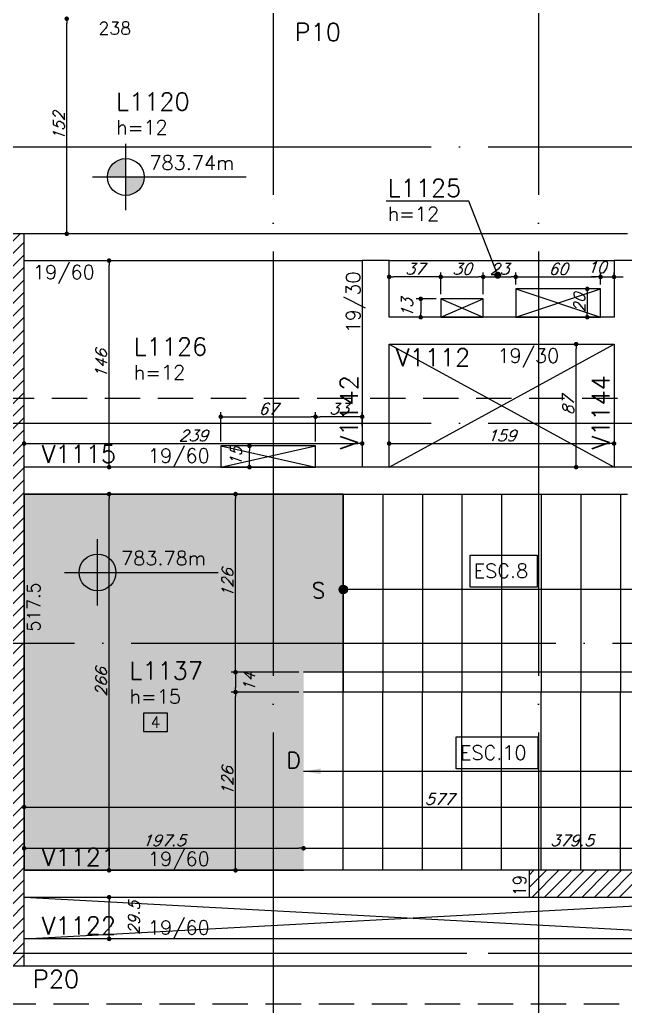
# Model space of a CAD drawing. Extents: x -4723 to 4922, y -2048 to 2452.
# Drawn here: x 16 to 444, y -53 to 645 of the extents above; entities that cross this region are included whole.
import ezdxf
from ezdxf import colors
from ezdxf.entities.mleader import LeaderData, LeaderLine
from ezdxf.enums import TextEntityAlignment as Align
from ezdxf.math import Vec2, Vec3

# ---------------------------------------------------------------- set-up
doc = ezdxf.new("R2010")
doc.units = 0
doc.header["$LTSCALE"] = 50
doc.header["$MEASUREMENT"] = 0
doc.linetypes.add('DASHED', pattern=[0.75, 0.5, -0.25])
doc.linetypes.add('EIXO', pattern=[6.8, 6, -0.4, 0, -0.4])
doc.layers.get('0').update_dxf_attribs({"linetype": 'CONTINUOUS'})
doc.layers.get('DEFPOINTS').update_dxf_attribs({"linetype": 'CONTINUOUS'})
for name, color, linetype in [('F-AUX', 2, 'CONTINUOUS'), ('F-AUX-RED', 1, 'CONTINUOUS'), ('F-CORTE', 4, 'CONTINUOUS'), ('F-COTAS', 106, 'CONTINUOUS'), ('F-COTAS-FUROS', 50, 'CONTINUOUS'), ('F-EIXO', 12, 'EIXO'), ('F-ESCADAS', 2, 'CONTINUOUS'), ('F-LAJES-DIM', 2, 'CONTINUOUS'), ('F-LAJES-NOME', 4, 'CONTINUOUS'), ('F-NÍVEL-PLANTA', 2, 'CONTINUOUS'), ('F-PILARES-DIM', 172, 'CONTINUOUS'), ('F-PILARES-HACH', 174, 'CONTINUOUS'), ('F-PILARES-NOME', 170, 'CONTINUOUS'), ('F-PILARES-S', 170, 'CONTINUOUS'), ('F-TEXTO', 6, 'CONTINUOUS'), ('F-TEXTO ESCADA', 2, 'CONTINUOUS'), ('F-TEXTO-YELLOW', 2, 'CONTINUOUS'), ('F-VIGAS', 3, 'CONTINUOUS'), ('F-VIGAS-DIM', 2, 'CONTINUOUS'), ('F-VIGAS-NOME', 4, 'CONTINUOUS'), ('F-VÃO', 1, 'CONTINUOUS')]:
    doc.layers.add(name, color=color, linetype=linetype)
doc.layers.add('F-DESNIVEL-3', color=7, linetype='CONTINUOUS', true_color=0xd5c7ff)
doc.styles.add('5385-ARQ-PB-BAS-PLA-TER-TORRE-A-106-TXT$0$R60-75', font='simplex.shx', dxfattribs={"height": 0.1125})
doc.styles.add('CP-TEXT-INCL', font='simplex.shx', dxfattribs={"oblique": 20})
doc.styles.add('MCP', font='simplex.shx')
doc.styles.add('ROMANS', font='simplex.shx')
doc.styles.get("Standard").update_dxf_attribs({"font": 'simplex.shx'})
doc.dimstyles.new('CP-COTAS-50', dxfattribs={"dimscale": 0.64, "dimtxt": 12.5, "dimasz": 5, "dimexe": 5, "dimexo": 5, "dimgap": 2.5, "dimtad": 1, "dimdec": 1, "dimdsep": 46, "dimtxsty": 'CP-TEXT-INCL', "dimblk1": 'DOT', "dimblk2": 'DOT', "dimsah": 1, "dimcen": 9, "dimclrd": 256, "dimclre": 256, "dimclrt": 256, "dimadec": 0, "dimazin": 0, "dimtfac": 1, "dimtdec": 1, "dimtmove": 2, "dimatfit": 3, "dimldrblk": 'DOT', "dimfxl": 0, "dimtolj": 1, "dimarcsym": 0})

# ---------------------------------------------------------------- blocks, each defined once
blk = doc.blocks.new('Nível - Planta')
at = {"layer": 'F-NÍVEL-PLANTA'}
h = blk.add_hatch(color=71, dxfattribs=at)
h.paths.add_polyline_path([(0, 0), (0, 0.26, 0.414214), (-0.26, 0)])
h.paths.add_polyline_path([(0.26, 0), (0, 0), (0, -0.26, 0.414214)])
for p, q in [((0, -0.469), (0, 0.469)), ((-0.469, 0), (1.704, 0))]:
    blk.add_line(p, q, dxfattribs=at)
blk.add_circle((0, 0), 0.26, dxfattribs=at)
at = {"layer": 'F-TEXTO', "color": 3, "style": 'MCP'}
blk.add_attdef('NÍVEL', (0.333, 0.102), '', height=0.2, dxfattribs=at)
blk = doc.blocks.new('_DOT')
at = {"color": 0, "linetype": 'ByBlock'}
blk.add_line((-0.5, 0), (-1, 0), dxfattribs=at)
at = {"color": 0, "linetype": 'ByBlock', "const_width": 0.5}
blk.add_lwpolyline([(-0.25, 0, 1), (0.25, 0, 1)], format="xyb", close=True, dxfattribs=at)
blk = doc.blocks.new('*D49')
at = {"layer": 'DEFPOINTS', "color": 0, "linetype": 'Continuous', "transparency": 16777216}
for p in [(79.07, 24.5), (79.07, 24.5), (79.07, -5)]:
    blk.add_point(p, dxfattribs=at)
at = {"layer": 'F-COTAS', "linetype": 'Continuous', "lineweight": -2, "transparency": 16777216}
blk.add_line((79.07, -1.8), (79.07, 21.3), dxfattribs=at)
at = {"layer": 'F-COTAS', "linetype": 'Continuous', "lineweight": -2, "transparency": 16777216, "xscale": 3.2, "yscale": 3.2, "zscale": 3.2}
for p, rotation in [((79.07, 24.5), 90), ((79.07, -5), 270)]:
    blk.add_blockref('_DOT', p, dxfattribs=dict(at, rotation=rotation))
at = {"layer": 'F-COTAS', "linetype": 'Continuous', "transparency": 16777216, "insert": (96.67, 9.75), "char_height": 8, "attachment_point": 5, "rotation": 90, "style": 'CP-TEXT-INCL'}
blk.add_mtext('\\A1;29.5', dxfattribs=at)
blk = doc.blocks.new('*D50')
at = {"layer": 'DEFPOINTS', "color": 0, "linetype": 'Continuous', "transparency": 16777216}
for p in [(79.07, 309.5), (79.07, 309.5), (79.07, 43.5)]:
    blk.add_point(p, dxfattribs=at)
at = {"layer": 'F-COTAS', "linetype": 'Continuous', "lineweight": -2, "transparency": 16777216}
blk.add_line((79.07, 46.7), (79.07, 306.3), dxfattribs=at)
at = {"layer": 'F-COTAS', "linetype": 'Continuous', "lineweight": -2, "transparency": 16777216, "xscale": 3.2, "yscale": 3.2, "zscale": 3.2}
for p, rotation in [((79.07, 309.5), 90), ((79.07, 43.5), 270)]:
    blk.add_blockref('_DOT', p, dxfattribs=dict(at, rotation=rotation))
at = {"layer": 'F-COTAS', "linetype": 'Continuous', "transparency": 16777216, "insert": (73.47, 176.5), "char_height": 8, "attachment_point": 5, "rotation": 90, "style": 'CP-TEXT-INCL'}
blk.add_mtext('\\A1;266', dxfattribs=at)
blk = doc.blocks.new('*D51')
at = {"layer": 'DEFPOINTS', "color": 0, "linetype": 'Continuous', "transparency": 16777216}
for p in [(79.07, 474.5), (79.07, 474.5), (79.07, 328.5)]:
    blk.add_point(p, dxfattribs=at)
at = {"layer": 'F-COTAS', "linetype": 'Continuous', "lineweight": -2, "transparency": 16777216}
blk.add_line((79.07, 331.7), (79.07, 471.3), dxfattribs=at)
at = {"layer": 'F-COTAS', "linetype": 'Continuous', "lineweight": -2, "transparency": 16777216, "xscale": 3.2, "yscale": 3.2, "zscale": 3.2}
for p, rotation in [((79.07, 474.5), 90), ((79.07, 328.5), 270)]:
    blk.add_blockref('_DOT', p, dxfattribs=dict(at, rotation=rotation))
at = {"layer": 'F-COTAS', "linetype": 'Continuous', "transparency": 16777216, "insert": (73.47, 401.5), "char_height": 8, "attachment_point": 5, "rotation": 90, "style": 'CP-TEXT-INCL'}
blk.add_mtext('\\A1;146', dxfattribs=at)
blk = doc.blocks.new('*D52')
at = {"layer": 'DEFPOINTS', "color": 0, "linetype": 'Continuous', "transparency": 16777216}
for p in [(49.12, 645.5), (49.12, 645.5), (49.12, 493.5)]:
    blk.add_point(p, dxfattribs=at)
at = {"layer": 'F-COTAS', "linetype": 'Continuous', "lineweight": -2, "transparency": 16777216}
blk.add_line((49.12, 496.7), (49.12, 642.3), dxfattribs=at)
at = {"layer": 'F-COTAS', "linetype": 'Continuous', "lineweight": -2, "transparency": 16777216, "xscale": 3.2, "yscale": 3.2, "zscale": 3.2}
for p, rotation in [((49.12, 645.5), 90), ((49.12, 493.5), 270)]:
    blk.add_blockref('_DOT', p, dxfattribs=dict(at, rotation=rotation))
at = {"layer": 'F-COTAS', "linetype": 'Continuous', "transparency": 16777216, "insert": (43.52, 569.5), "char_height": 8, "attachment_point": 5, "rotation": 90, "style": 'CP-TEXT-INCL'}
blk.add_mtext('\\A1;152', dxfattribs=at)
blk = doc.blocks.new('*D55')
at = {"layer": 'DEFPOINTS', "color": 0, "linetype": 'Continuous', "transparency": 16777216}
for p in [(409.2, 415.5), (409.2, 415.5), (409.2, 328.5)]:
    blk.add_point(p, dxfattribs=at)
at = {"layer": 'F-COTAS', "linetype": 'Continuous', "lineweight": -2, "transparency": 16777216}
blk.add_line((409.2, 331.7), (409.2, 412.3), dxfattribs=at)
at = {"layer": 'F-COTAS', "linetype": 'Continuous', "lineweight": -2, "transparency": 16777216, "xscale": 3.2, "yscale": 3.2, "zscale": 3.2}
for p, rotation in [((409.2, 415.5), 90), ((409.2, 328.5), 270)]:
    blk.add_blockref('_DOT', p, dxfattribs=dict(at, rotation=rotation))
at = {"layer": 'F-COTAS', "linetype": 'Continuous', "transparency": 16777216, "insert": (403.6, 372), "char_height": 8, "attachment_point": 5, "rotation": 90, "style": 'CP-TEXT-INCL'}
blk.add_mtext('\\A1;87', dxfattribs=at)
blk = doc.blocks.new('*D118')
at = {"layer": 'DEFPOINTS', "color": 0, "linetype": 'Continuous', "transparency": 16777216}
for p in [(19, 59.05), (216.5, 59.05), (216.5, 59.05)]:
    blk.add_point(p, dxfattribs=at)
at = {"layer": 'F-COTAS', "linetype": 'Continuous', "lineweight": -2, "transparency": 16777216}
blk.add_line((22.2, 59.05), (213.3, 59.05), dxfattribs=at)
at = {"layer": 'F-COTAS', "linetype": 'Continuous', "lineweight": -2, "transparency": 16777216, "xscale": 3.2, "yscale": 3.2, "zscale": 3.2, "rotation": 180}
blk.add_blockref('_DOT', (19, 59.05), dxfattribs=at)
at = {"layer": 'F-COTAS', "linetype": 'Continuous', "lineweight": -2, "transparency": 16777216, "xscale": 3.2, "yscale": 3.2, "zscale": 3.2}
blk.add_blockref('_DOT', (216.5, 59.05), dxfattribs=at)
at = {"layer": 'F-COTAS', "linetype": 'Continuous', "transparency": 16777216, "insert": (117.75, 64.65), "char_height": 8, "attachment_point": 5, "style": 'CP-TEXT-INCL'}
blk.add_mtext('\\A1;197.5', dxfattribs=at)
blk = doc.blocks.new('*D119')
at = {"layer": 'DEFPOINTS', "color": 0, "linetype": 'Continuous', "transparency": 16777216}
for p in [(216.5, 59.05), (596, 59.05), (596, 59.05)]:
    blk.add_point(p, dxfattribs=at)
at = {"layer": 'F-COTAS', "linetype": 'Continuous', "lineweight": -2, "transparency": 16777216}
blk.add_line((219.7, 59.05), (592.8, 59.05), dxfattribs=at)
at = {"layer": 'F-COTAS', "linetype": 'Continuous', "lineweight": -2, "transparency": 16777216, "xscale": 3.2, "yscale": 3.2, "zscale": 3.2, "rotation": 180}
blk.add_blockref('_DOT', (216.5, 59.05), dxfattribs=at)
at = {"layer": 'F-COTAS', "linetype": 'Continuous', "lineweight": -2, "transparency": 16777216, "xscale": 3.2, "yscale": 3.2, "zscale": 3.2}
blk.add_blockref('_DOT', (596, 59.05), dxfattribs=at)
at = {"layer": 'F-COTAS', "linetype": 'Continuous', "transparency": 16777216, "insert": (406.25, 64.65), "char_height": 8, "attachment_point": 5, "style": 'CP-TEXT-INCL'}
blk.add_mtext('\\A1;379.5', dxfattribs=at)
blk = doc.blocks.new('*D131')
at = {"layer": 'DEFPOINTS', "color": 0, "linetype": 'Continuous', "transparency": 16777216}
for p in [(19, 345.2), (258, 345.2), (258, 345.2)]:
    blk.add_point(p, dxfattribs=at)
at = {"layer": 'F-COTAS', "linetype": 'Continuous', "lineweight": -2, "transparency": 16777216}
blk.add_line((22.2, 345.2), (254.8, 345.2), dxfattribs=at)
at = {"layer": 'F-COTAS', "linetype": 'Continuous', "lineweight": -2, "transparency": 16777216, "xscale": 3.2, "yscale": 3.2, "zscale": 3.2, "rotation": 180}
blk.add_blockref('_DOT', (19, 345.2), dxfattribs=at)
at = {"layer": 'F-COTAS', "linetype": 'Continuous', "lineweight": -2, "transparency": 16777216, "xscale": 3.2, "yscale": 3.2, "zscale": 3.2}
blk.add_blockref('_DOT', (258, 345.2), dxfattribs=at)
at = {"layer": 'F-COTAS', "linetype": 'Continuous', "transparency": 16777216, "insert": (138.5, 350.8), "char_height": 8, "attachment_point": 5, "style": 'CP-TEXT-INCL'}
blk.add_mtext('\\A1;239', dxfattribs=at)
blk = doc.blocks.new('*D132')
at = {"layer": 'DEFPOINTS', "color": 0, "linetype": 'Continuous', "transparency": 16777216}
for p in [(277, 345.2), (436, 345.2), (436, 345.2)]:
    blk.add_point(p, dxfattribs=at)
at = {"layer": 'F-COTAS', "linetype": 'Continuous', "lineweight": -2, "transparency": 16777216}
blk.add_line((280.2, 345.2), (432.8, 345.2), dxfattribs=at)
at = {"layer": 'F-COTAS', "linetype": 'Continuous', "lineweight": -2, "transparency": 16777216, "xscale": 3.2, "yscale": 3.2, "zscale": 3.2, "rotation": 180}
blk.add_blockref('_DOT', (277, 345.2), dxfattribs=at)
at = {"layer": 'F-COTAS', "linetype": 'Continuous', "lineweight": -2, "transparency": 16777216, "xscale": 3.2, "yscale": 3.2, "zscale": 3.2}
blk.add_blockref('_DOT', (436, 345.2), dxfattribs=at)
at = {"layer": 'F-COTAS', "linetype": 'Continuous', "transparency": 16777216, "insert": (356.5, 350.8), "char_height": 8, "attachment_point": 5, "style": 'CP-TEXT-INCL'}
blk.add_mtext('\\A1;159', dxfattribs=at)
blk = doc.blocks.new('*U151')
at = {"layer": 'F-EIXO'}
blk.add_line((0, 0), (7285, 0), dxfattribs=at)
at = {"layer": 'F-TEXTO', "style": 'ROMANS'}
blk.add_attdef('EIXO', text='', height=17.5, dxfattribs=at).set_placement((-28.2072, 0), align=Align.MIDDLE_CENTER)
blk = doc.blocks.new('*U159')
at = {"layer": 'F-EIXO'}
blk.add_line((0, 0), (0, -2655), dxfattribs=at)
at = {"layer": 'F-TEXTO', "style": 'ROMANS'}
blk.add_attdef('EIXO', text='', height=17.5, rotation=360, dxfattribs=at).set_placement((0, 28.21), align=Align.MIDDLE_CENTER)
blk = doc.blocks.new('*U165')
at = {"layer": 'F-EIXO'}
blk.add_line((0, 0), (0, -2655), dxfattribs=at)
at = {"layer": 'F-TEXTO', "style": 'ROMANS'}
blk.add_attdef('EIXO', text='', height=17.5, rotation=360, dxfattribs=at).set_placement((0, 28.21), align=Align.MIDDLE_CENTER)
blk = doc.blocks.new('*U172')
at = {"layer": 'F-EIXO'}
blk.add_line((0, 0), (7285, 0), dxfattribs=at)
at = {"layer": 'F-TEXTO', "style": 'ROMANS'}
blk.add_attdef('EIXO', text='', height=17.5, dxfattribs=at).set_placement((-28.2072, 0), align=Align.MIDDLE_CENTER)
blk = doc.blocks.new('*U174')
at = {"layer": 'F-EIXO'}
blk.add_line((0, 0), (7285, 0), dxfattribs=at)
at = {"layer": 'F-TEXTO', "style": 'ROMANS'}
blk.add_attdef('EIXO', text='', height=17.5, dxfattribs=at).set_placement((-28.2072, 0), align=Align.MIDDLE_CENTER)
blk = doc.blocks.new('*U168')
at = {"layer": 'F-EIXO'}
blk.add_line((0, 0), (7285, 0), dxfattribs=at)
at = {"layer": 'F-TEXTO', "style": 'ROMANS'}
blk.add_attdef('EIXO', text='', height=17.5, dxfattribs=at).set_placement((-28.2072, 0), align=Align.MIDDLE_CENTER)
blk = doc.blocks.new('*U181')
at = {"layer": 'F-EIXO'}
blk.add_line((0, 0), (7197, 0), dxfattribs=at)
at = {"layer": 'F-TEXTO', "style": 'ROMANS'}
blk.add_attdef('EIXO', text='', height=17.5, dxfattribs=at).set_placement((-28.2072, 0), align=Align.MIDDLE_CENTER)
blk = doc.blocks.new('*U343')
at = {"layer": 'F-VÃO'}
for p, q in [((0, 0), (67, 15)), ((0, 15), (67, 0))]:
    blk.add_line(p, q, dxfattribs=at)
at = {"layer": 'F-VÃO', "color": 3}
blk.add_lwpolyline([(0, 0), (67, 0), (67, 15), (0, 15)], close=True, dxfattribs=at)
blk = doc.blocks.new('*D458')
at = {"layer": 'DEFPOINTS', "color": 0, "linetype": 'Continuous', "transparency": 16777216}
for p in [(178.31, 343.5), (179.33, 343.5), (179.33, 328.5)]:
    blk.add_point(p, dxfattribs=at)
at = {"layer": 'F-COTAS-FUROS', "linetype": 'Continuous', "lineweight": -2, "transparency": 16777216}
for p, q in [((176.13, 343.5), (175.11, 343.5)), ((178.31, 331.7), (178.31, 340.3)), ((176.13, 328.5), (175.11, 328.5))]:
    blk.add_line(p, q, dxfattribs=at)
at = {"layer": 'F-COTAS-FUROS', "linetype": 'Continuous', "lineweight": -2, "transparency": 16777216, "xscale": 3.2, "yscale": 3.2, "zscale": 3.2}
for p, rotation in [((178.31, 343.5), 90), ((178.31, 328.5), 270)]:
    blk.add_blockref('_DOT', p, dxfattribs=dict(at, rotation=rotation))
at = {"layer": 'F-COTAS-FUROS', "linetype": 'Continuous', "transparency": 16777216, "insert": (168.71, 336), "char_height": 8, "attachment_point": 5, "rotation": 90, "style": 'CP-TEXT-INCL'}
blk.add_mtext('\\A1;15', dxfattribs=at)
blk = doc.blocks.new('*D459')
at = {"layer": 'DEFPOINTS', "color": 0, "linetype": 'Continuous', "transparency": 16777216}
for p in [(225, 364.14), (158, 343.5), (225, 343.5)]:
    blk.add_point(p, dxfattribs=at)
at = {"layer": 'F-COTAS-FUROS', "linetype": 'Continuous', "lineweight": -2, "transparency": 16777216}
for p, q in [((158, 346.7), (158, 367.34)), ((161.2, 364.14), (221.8, 364.14)), ((225, 346.7), (225, 367.34))]:
    blk.add_line(p, q, dxfattribs=at)
at = {"layer": 'F-COTAS-FUROS', "linetype": 'Continuous', "lineweight": -2, "transparency": 16777216, "xscale": 3.2, "yscale": 3.2, "zscale": 3.2, "rotation": 180}
blk.add_blockref('_DOT', (158, 364.14), dxfattribs=at)
at = {"layer": 'F-COTAS-FUROS', "linetype": 'Continuous', "lineweight": -2, "transparency": 16777216, "xscale": 3.2, "yscale": 3.2, "zscale": 3.2}
blk.add_blockref('_DOT', (225, 364.14), dxfattribs=at)
at = {"layer": 'F-COTAS-FUROS', "linetype": 'Continuous', "transparency": 16777216, "insert": (191.5, 369.74), "char_height": 8, "attachment_point": 5, "style": 'CP-TEXT-INCL'}
blk.add_mtext('\\A1;67', dxfattribs=at)
blk = doc.blocks.new('*D460')
at = {"layer": 'DEFPOINTS', "color": 0, "linetype": 'Continuous', "transparency": 16777216}
for p in [(225, 364.14), (225, 354.26), (258, 354.26)]:
    blk.add_point(p, dxfattribs=at)
at = {"layer": 'F-COTAS-FUROS', "linetype": 'Continuous', "lineweight": -2, "transparency": 16777216}
for p, q in [((225, 357.46), (225, 367.34)), ((254.8, 364.14), (228.2, 364.14)), ((258, 357.46), (258, 367.34))]:
    blk.add_line(p, q, dxfattribs=at)
at = {"layer": 'F-COTAS-FUROS', "linetype": 'Continuous', "lineweight": -2, "transparency": 16777216, "xscale": 3.2, "yscale": 3.2, "zscale": 3.2, "rotation": 180}
blk.add_blockref('_DOT', (225, 364.14), dxfattribs=at)
at = {"layer": 'F-COTAS-FUROS', "linetype": 'Continuous', "lineweight": -2, "transparency": 16777216, "xscale": 3.2, "yscale": 3.2, "zscale": 3.2}
blk.add_blockref('_DOT', (258, 364.14), dxfattribs=at)
at = {"layer": 'F-COTAS-FUROS', "linetype": 'Continuous', "transparency": 16777216, "insert": (241.5, 369.74), "char_height": 8, "attachment_point": 5, "style": 'CP-TEXT-INCL'}
blk.add_mtext('\\A1;33', dxfattribs=at)
blk = doc.blocks.new('*U538')
at = {"layer": 'F-VÃO'}
for p, q in [((0, 0), (30, 13)), ((0, 13), (30, 0))]:
    blk.add_line(p, q, dxfattribs=at)
at = {"layer": 'F-VÃO', "color": 3}
blk.add_lwpolyline([(0, 0), (30, 0), (30, 13), (0, 13)], close=True, dxfattribs=at)
blk = doc.blocks.new('*U541')
at = {"layer": 'F-VÃO'}
for p, q in [((0, 0), (60, 20)), ((0, 20), (60, 0))]:
    blk.add_line(p, q, dxfattribs=at)
at = {"layer": 'F-VÃO', "color": 3}
blk.add_lwpolyline([(0, 0), (60, 0), (60, 20), (0, 20)], close=True, dxfattribs=at)
blk = doc.blocks.new('*D546')
at = {"layer": 'DEFPOINTS', "color": 0, "linetype": 'Continuous', "transparency": 16777216}
for p in [(343.5, 463.01), (313.5, 447.5), (343.5, 447.5)]:
    blk.add_point(p, dxfattribs=at)
at = {"layer": 'F-COTAS-FUROS', "linetype": 'Continuous', "lineweight": -2, "transparency": 16777216}
for p, q in [((313.5, 450.7), (313.5, 466.21)), ((316.7, 463.01), (340.3, 463.01)), ((343.5, 450.7), (343.5, 466.21))]:
    blk.add_line(p, q, dxfattribs=at)
at = {"layer": 'F-COTAS-FUROS', "linetype": 'Continuous', "lineweight": -2, "transparency": 16777216, "xscale": 3.2, "yscale": 3.2, "zscale": 3.2, "rotation": 180}
blk.add_blockref('_DOT', (313.5, 463.01), dxfattribs=at)
at = {"layer": 'F-COTAS-FUROS', "linetype": 'Continuous', "lineweight": -2, "transparency": 16777216, "xscale": 3.2, "yscale": 3.2, "zscale": 3.2}
blk.add_blockref('_DOT', (343.5, 463.01), dxfattribs=at)
at = {"layer": 'F-COTAS-FUROS', "linetype": 'Continuous', "transparency": 16777216, "insert": (328.5, 468.61), "char_height": 8, "attachment_point": 5, "style": 'CP-TEXT-INCL'}
blk.add_mtext('\\A1;30', dxfattribs=at)
blk = doc.blocks.new('*D547')
at = {"layer": 'DEFPOINTS', "color": 0, "linetype": 'Continuous', "transparency": 16777216}
for p in [(366.5, 463.01), (366.5, 454.5), (343.5, 447.5)]:
    blk.add_point(p, dxfattribs=at)
at = {"layer": 'F-COTAS-FUROS', "linetype": 'Continuous', "lineweight": -2, "transparency": 16777216}
for p, q in [((343.5, 450.7), (343.5, 466.21)), ((346.7, 463.01), (363.3, 463.01)), ((366.5, 457.7), (366.5, 466.21))]:
    blk.add_line(p, q, dxfattribs=at)
at = {"layer": 'F-COTAS-FUROS', "linetype": 'Continuous', "lineweight": -2, "transparency": 16777216, "xscale": 3.2, "yscale": 3.2, "zscale": 3.2, "rotation": 180}
blk.add_blockref('_DOT', (343.5, 463.01), dxfattribs=at)
at = {"layer": 'F-COTAS-FUROS', "linetype": 'Continuous', "lineweight": -2, "transparency": 16777216, "xscale": 3.2, "yscale": 3.2, "zscale": 3.2}
blk.add_blockref('_DOT', (366.5, 463.01), dxfattribs=at)
at = {"layer": 'F-COTAS-FUROS', "linetype": 'Continuous', "transparency": 16777216, "insert": (355, 468.61), "char_height": 8, "attachment_point": 5, "style": 'CP-TEXT-INCL'}
blk.add_mtext('\\A1;23', dxfattribs=at)
blk = doc.blocks.new('*D548')
at = {"layer": 'DEFPOINTS', "color": 0, "linetype": 'Continuous', "transparency": 16777216}
for p in [(426.5, 463.01), (366.5, 454.5), (426.5, 454.5)]:
    blk.add_point(p, dxfattribs=at)
at = {"layer": 'F-COTAS-FUROS', "linetype": 'Continuous', "lineweight": -2, "transparency": 16777216}
for p, q in [((366.5, 457.7), (366.5, 466.21)), ((369.7, 463.01), (423.3, 463.01)), ((426.5, 457.7), (426.5, 466.21))]:
    blk.add_line(p, q, dxfattribs=at)
at = {"layer": 'F-COTAS-FUROS', "linetype": 'Continuous', "lineweight": -2, "transparency": 16777216, "xscale": 3.2, "yscale": 3.2, "zscale": 3.2, "rotation": 180}
blk.add_blockref('_DOT', (366.5, 463.01), dxfattribs=at)
at = {"layer": 'F-COTAS-FUROS', "linetype": 'Continuous', "lineweight": -2, "transparency": 16777216, "xscale": 3.2, "yscale": 3.2, "zscale": 3.2}
blk.add_blockref('_DOT', (426.5, 463.01), dxfattribs=at)
at = {"layer": 'F-COTAS-FUROS', "linetype": 'Continuous', "transparency": 16777216, "insert": (396.5, 468.61), "char_height": 8, "attachment_point": 5, "style": 'CP-TEXT-INCL'}
blk.add_mtext('\\A1;60', dxfattribs=at)
blk = doc.blocks.new('*D549')
at = {"layer": 'DEFPOINTS', "color": 0, "linetype": 'Continuous', "transparency": 16777216}
for p in [(436, 463.01), (426.5, 458.52), (436, 458.52)]:
    blk.add_point(p, dxfattribs=at)
at = {"layer": 'F-COTAS-FUROS', "linetype": 'Continuous', "lineweight": -2, "transparency": 16777216}
for p, q in [((423.3, 463.01), (420.1, 463.01)), ((426.5, 461.72), (426.5, 466.21)), ((426.5, 463.01), (436, 463.01)), ((436, 461.72), (436, 466.21)), ((439.2, 463.01), (442.4, 463.01))]:
    blk.add_line(p, q, dxfattribs=at)
at = {"layer": 'F-COTAS-FUROS', "linetype": 'Continuous', "lineweight": -2, "transparency": 16777216, "xscale": 3.2, "yscale": 3.2, "zscale": 3.2}
blk.add_blockref('_DOT', (426.5, 463.01), dxfattribs=at)
at = {"layer": 'F-COTAS-FUROS', "linetype": 'Continuous', "lineweight": -2, "transparency": 16777216, "xscale": 3.2, "yscale": 3.2, "zscale": 3.2, "rotation": 180}
blk.add_blockref('_DOT', (436, 463.01), dxfattribs=at)
at = {"layer": 'F-COTAS-FUROS', "linetype": 'Continuous', "transparency": 16777216, "insert": (423.76, 469.82), "char_height": 8, "attachment_point": 5, "style": 'CP-TEXT-INCL'}
blk.add_mtext('\\A1;10', dxfattribs=at)
blk = doc.blocks.new('*D550')
at = {"layer": 'DEFPOINTS', "color": 0, "linetype": 'Continuous', "transparency": 16777216}
for p in [(277, 463.01), (277, 452.06), (313.5, 447.5)]:
    blk.add_point(p, dxfattribs=at)
at = {"layer": 'F-COTAS-FUROS', "linetype": 'Continuous', "lineweight": -2, "transparency": 16777216}
for p, q in [((277, 455.26), (277, 466.21)), ((310.3, 463.01), (280.2, 463.01)), ((313.5, 450.7), (313.5, 466.21))]:
    blk.add_line(p, q, dxfattribs=at)
at = {"layer": 'F-COTAS-FUROS', "linetype": 'Continuous', "lineweight": -2, "transparency": 16777216, "xscale": 3.2, "yscale": 3.2, "zscale": 3.2, "rotation": 180}
blk.add_blockref('_DOT', (277, 463.01), dxfattribs=at)
at = {"layer": 'F-COTAS-FUROS', "linetype": 'Continuous', "lineweight": -2, "transparency": 16777216, "xscale": 3.2, "yscale": 3.2, "zscale": 3.2}
blk.add_blockref('_DOT', (313.5, 463.01), dxfattribs=at)
at = {"layer": 'F-COTAS-FUROS', "linetype": 'Continuous', "transparency": 16777216, "insert": (295.25, 468.61), "char_height": 8, "attachment_point": 5, "style": 'CP-TEXT-INCL'}
blk.add_mtext('\\A1;37', dxfattribs=at)
blk = doc.blocks.new('*D551')
at = {"layer": 'DEFPOINTS', "color": 0, "linetype": 'Continuous', "transparency": 16777216}
for p in [(313.5, 447.5), (299.33, 434.5), (308.6, 434.5)]:
    blk.add_point(p, dxfattribs=at)
at = {"layer": 'F-COTAS-FUROS', "linetype": 'Continuous', "lineweight": -2, "transparency": 16777216}
for p, q in [((310.3, 447.5), (296.13, 447.5)), ((299.33, 444.3), (299.33, 437.7)), ((305.4, 434.5), (296.13, 434.5))]:
    blk.add_line(p, q, dxfattribs=at)
at = {"layer": 'F-COTAS-FUROS', "linetype": 'Continuous', "lineweight": -2, "transparency": 16777216, "xscale": 3.2, "yscale": 3.2, "zscale": 3.2}
for p, rotation in [((299.33, 447.5), 90), ((299.33, 434.5), 270)]:
    blk.add_blockref('_DOT', p, dxfattribs=dict(at, rotation=rotation))
at = {"layer": 'F-COTAS-FUROS', "linetype": 'Continuous', "transparency": 16777216, "insert": (289.73, 441), "char_height": 8, "attachment_point": 5, "rotation": 90, "style": 'CP-TEXT-INCL'}
blk.add_mtext('\\A1;13', dxfattribs=at)
blk = doc.blocks.new('*D552')
at = {"layer": 'DEFPOINTS', "color": 0, "linetype": 'Continuous', "transparency": 16777216}
for p in [(417.88, 454.5), (417.09, 434.5), (417.88, 434.5)]:
    blk.add_point(p, dxfattribs=at)
at = {"layer": 'F-COTAS-FUROS', "linetype": 'Continuous', "lineweight": -2, "transparency": 16777216}
for p, q in [((414.68, 454.5), (413.89, 454.5)), ((417.09, 451.3), (417.09, 437.7)), ((414.68, 434.5), (413.89, 434.5))]:
    blk.add_line(p, q, dxfattribs=at)
at = {"layer": 'F-COTAS-FUROS', "linetype": 'Continuous', "lineweight": -2, "transparency": 16777216, "xscale": 3.2, "yscale": 3.2, "zscale": 3.2}
for p, rotation in [((417.09, 454.5), 90), ((417.09, 434.5), 270)]:
    blk.add_blockref('_DOT', p, dxfattribs=dict(at, rotation=rotation))
at = {"layer": 'F-COTAS-FUROS', "linetype": 'Continuous', "transparency": 16777216, "insert": (411.49, 444.5), "char_height": 8, "attachment_point": 5, "rotation": 90, "style": 'CP-TEXT-INCL'}
blk.add_mtext('\\A1;20', dxfattribs=at)
blk = doc.blocks.new('A$C506C4621')
at = {"layer": 'F-AUX'}
h = blk.add_hatch(color=1, dxfattribs=at)
edge = h.paths.add_edge_path()
edge.add_arc((-351.4, 198.5), 3, 0, 360)
at = {"layer": 'F-DESNIVEL-3'}
h = blk.add_hatch(color=256, dxfattribs=at)
h.dxf.hatch_style = 1
h.paths.add_polyline_path([(-379.5, 0), (-379.5, 140), (-351.5, 140), (-351.5, 266), (-577, 266), (-577, 0)])
at = {"layer": 'F-AUX', "color": 1}
for points in [[(-379.4, 70), (-67.4, 70), (-67.4, 198.5), (-351.4, 198.5)], [(-2.06, 170.14), (-63.09, 136.78), (-60.46, 122.4), (-74.34, 146.1), (-71.71, 131.72), (-131.74, 96.58)]]:
    blk.add_lwpolyline(points, dxfattribs=at)
blk.add_circle((-351.4, 198.5), 3, dxfattribs=at)
for points in [[(-69.4, 146.25), (-67.4, 134.25), (-65.4, 146.25)], [(-367.4, 68), (-379.4, 70), (-367.4, 72)]]:
    blk.add_solid(points, dxfattribs=at)
at = {"layer": 'F-DESNIVEL-3'}
blk.add_lwpolyline([(-351.5, 126), (-351.5, 266), (-577, 266), (-577, 0), (-379.5, 0)], dxfattribs=at)
at = {"layer": 'F-ESCADAS', "linetype": 'Continuous'}
for points in [[(-351.5, 266), (-351.5, 126)], [(-323.5, 266), (-323.5, 126)], [(-295.5, 266), (-295.5, 126)], [(-267.5, 266), (-267.5, 126)], [(-239.5, 266), (-239.5, 126)], [(-211.5, 266), (-211.5, 126)], [(-183.5, 266), (-183.5, 126)], [(-155.5, 266), (-155.5, 126)], [(-127.5, 266), (-127.5, 129)], [(-127.5, 140), (-379.5, 140)], [(-127.5, 126), (-379.5, 126)], [(-351.5, 0), (-351.5, 126)], [(-323.5, 0), (-323.5, 126)], [(-295.5, 0), (-295.5, 126)], [(-267.5, 0), (-267.5, 126)], [(-239.5, 0), (-239.5, 126)], [(-211.5, 0), (-211.5, 126)], [(-183.5, 0), (-183.5, 126)], [(-155.5, 0), (-155.5, 126)], [(-127.5, 0), (-127.5, 129)]]:
    blk.add_lwpolyline(points, dxfattribs=at)
at = {"layer": 'F-TEXTO ESCADA', "color": 1}
for points in [[(-214.24, 222.8), (-214.24, 200.22), (-261.81, 200.22), (-261.81, 222.8)], [(-213.87, 94.3), (-213.87, 71.72), (-271.52, 71.72), (-271.52, 94.3)]]:
    blk.add_lwpolyline(points, close=True, dxfattribs=at)
at = {"layer": 'F-TEXTO ESCADA', "style": 'ROMANS'}
for s, p in [('ESC.8', (-259.23, 206.66)), ('ESC.10', (-268.94, 78.16))]:
    blk.add_text(s, height=10, dxfattribs=at).set_placement(p)
at = {"layer": 'F-TEXTO-YELLOW', "char_height": 11.25, "width": 61.3796, "style": '5385-ARQ-PB-BAS-PLA-TER-TORRE-A-106-TXT$0$R60-75'}
for s, insert, attachment_point in [('S', (-373.72, 203.53), 1), ('D', (-381.4, 83.45), 3)]:
    blk.add_mtext(s, dxfattribs=dict(at, insert=insert, attachment_point=attachment_point))
blk = doc.blocks.new('*U583')
at = {"layer": 'F-LAJES-DIM', "color": 1}
blk.add_lwpolyline([(0, 0), (21.39, 0), (21.39, 16), (0, 16)], close=True, dxfattribs=at)
at = {"layer": 'F-LAJES-DIM', "style": 'MCP'}
blk.add_attdef('DIM', text='', height=10, dxfattribs=at).set_placement((10.7, 8), align=Align.MIDDLE_CENTER)
blk = doc.blocks.new('*D584')
at = {"layer": 'DEFPOINTS', "color": 0, "transparency": 16777216}
for p in [(168.45, 169.5), (216.5, 169.5), (216.5, 43.5)]:
    blk.add_point(p, dxfattribs=at)
at = {"layer": 'F-COTAS', "lineweight": -2, "transparency": 16777216}
for p, q in [((213.3, 169.5), (165.25, 169.5)), ((168.45, 46.7), (168.45, 166.3)), ((213.3, 43.5), (165.25, 43.5))]:
    blk.add_line(p, q, dxfattribs=at)
at = {"layer": 'F-COTAS', "lineweight": -2, "transparency": 16777216, "xscale": 3.2, "yscale": 3.2, "zscale": 3.2}
for p, rotation in [((168.45, 169.5), 90), ((168.45, 43.5), 270)]:
    blk.add_blockref('_DOT', p, dxfattribs=dict(at, rotation=rotation))
at = {"layer": 'F-COTAS', "transparency": 16777216, "insert": (162.85, 106.5), "char_height": 8, "attachment_point": 5, "rotation": 90, "style": 'CP-TEXT-INCL'}
blk.add_mtext('\\A1;126', dxfattribs=at)
blk = doc.blocks.new('*D585')
at = {"layer": 'DEFPOINTS', "color": 0, "transparency": 16777216}
for p in [(168.45, 309.5), (216.5, 309.5), (216.5, 183.5)]:
    blk.add_point(p, dxfattribs=at)
at = {"layer": 'F-COTAS', "lineweight": -2, "transparency": 16777216}
for p, q in [((213.3, 309.5), (165.25, 309.5)), ((168.45, 186.7), (168.45, 306.3)), ((213.3, 183.5), (165.25, 183.5))]:
    blk.add_line(p, q, dxfattribs=at)
at = {"layer": 'F-COTAS', "lineweight": -2, "transparency": 16777216, "xscale": 3.2, "yscale": 3.2, "zscale": 3.2}
for p, rotation in [((168.45, 309.5), 90), ((168.45, 183.5), 270)]:
    blk.add_blockref('_DOT', p, dxfattribs=dict(at, rotation=rotation))
at = {"layer": 'F-COTAS', "transparency": 16777216, "insert": (162.85, 246.5), "char_height": 8, "attachment_point": 5, "rotation": 90, "style": 'CP-TEXT-INCL'}
blk.add_mtext('\\A1;126', dxfattribs=at)
blk = doc.blocks.new('*D586')
at = {"layer": 'DEFPOINTS', "color": 0, "transparency": 16777216}
for p in [(168.45, 183.52), (168.45, 169.53), (168.45, 169.53)]:
    blk.add_point(p, dxfattribs=at)
at = {"layer": 'F-COTAS', "lineweight": -2, "transparency": 16777216}
blk.add_line((168.45, 180.32), (168.45, 172.73), dxfattribs=at)
at = {"layer": 'F-COTAS', "lineweight": -2, "transparency": 16777216, "xscale": 3.2, "yscale": 3.2, "zscale": 3.2}
for p, rotation in [((168.45, 183.52), 90), ((168.45, 169.53), 270)]:
    blk.add_blockref('_DOT', p, dxfattribs=dict(at, rotation=rotation))
at = {"layer": 'F-COTAS', "transparency": 16777216, "insert": (178.11, 176.53), "char_height": 8, "attachment_point": 5, "rotation": 90, "style": 'CP-TEXT-INCL'}
blk.add_mtext('\\A1;14', dxfattribs=at)
blk = doc.blocks.new('*D588')
at = {"layer": 'DEFPOINTS', "color": 0, "linetype": 'Continuous', "transparency": 16777216}
for p in [(19, 88.25), (596, 88.25), (596, 88.25)]:
    blk.add_point(p, dxfattribs=at)
at = {"layer": 'F-COTAS', "linetype": 'Continuous', "lineweight": -2, "transparency": 16777216}
blk.add_line((22.2, 88.25), (592.8, 88.25), dxfattribs=at)
at = {"layer": 'F-COTAS', "linetype": 'Continuous', "lineweight": -2, "transparency": 16777216, "xscale": 3.2, "yscale": 3.2, "zscale": 3.2, "rotation": 180}
blk.add_blockref('_DOT', (19, 88.25), dxfattribs=at)
at = {"layer": 'F-COTAS', "linetype": 'Continuous', "lineweight": -2, "transparency": 16777216, "xscale": 3.2, "yscale": 3.2, "zscale": 3.2}
blk.add_blockref('_DOT', (596, 88.25), dxfattribs=at)
at = {"layer": 'F-COTAS', "linetype": 'Continuous', "transparency": 16777216, "insert": (312.49, 93.85), "char_height": 8, "attachment_point": 5, "style": 'CP-TEXT-INCL'}
blk.add_mtext('\\A1;577', dxfattribs=at)

msp = doc.modelspace()

# ---------------------------------------------------------------- hatches: boundary and pattern name
at = {"layer": 'F-PILARES-HACH', "linetype": 'Continuous'}
h = msp.add_hatch(dxfattribs=at)
h.set_pattern_fill('ANSI31', color=256, scale=50, style=0)
h.paths.add_polyline_path([(19, -24), (19, 493.5), (0, 493.5), (0, 0), (-219, 0), (-219, -24)], flags=16)
h = msp.add_hatch(dxfattribs=at)
h.set_pattern_fill('ANSI31', color=256, scale=50, style=0)
h.paths.add_polyline_path([(615, 24.5), (615, 493.5), (596, 493.5), (596, 43.5), (376, 43.5), (376, 24.5)], flags=16)

# ---------------------------------------------------------------- linework, layer by layer
at = {"layer": 'F-AUX-RED', "color": 4, "linetype": 'DASHED'}
msp.add_lwpolyline([(1.038, 377.176), (627.224, 377.176, -0.4142136), (677.224, 327.176), (677.224, -1.113, -0.4142136), (627.224, -51.113), (1.038, -51.113, -0.4142136), (-48.962, -1.113), (-48.962, 327.176, -0.4142136)], format="xyb", close=True, dxfattribs=at)
at = {"layer": 'F-EIXO'}
msp.add_line((-3709.089, -15), (3550.572, -15), dxfattribs=at)
at = {"layer": 'F-PILARES-S', "linetype": 'Continuous'}
for points in [[(19, -24), (19, 493.5), (0, 493.5), (0, 0), (-219, 0), (-219, -24), (19, -24)], [(615, 24.5), (615, 493.5), (596, 493.5), (596, 43.5), (376, 43.5), (376, 24.5), (615, 24.5)]]:
    msp.add_lwpolyline(points, dxfattribs=at)
at = {"layer": 'F-VIGAS'}
for points in [[(267.5, 493.5), (19, 493.5)], [(445.5, 493.5), (267.5, 493.5)], [(19, 474.5), (258, 474.5)], [(258, 474.5), (258, 425)], [(277, 474.5), (258, 474.5)], [(277, 474.5), (436, 474.5)], [(277, 434.5), (277, 474.5)], [(436, 474.5), (436, 434.5)], [(455, 474.5), (436, 474.5)], [(436, 434.5), (277, 434.5)], [(258, 425), (258, 328.5)], [(277, 415.5), (436, 415.5)], [(277, 328.5), (277, 415.5)], [(436, 415.5), (436, 328.5)], [(258, 328.5), (19, 328.5)], [(277, 328.5), (258, 328.5)], [(436, 328.5), (277, 328.5)], [(455, 328.5), (436, 328.5)], [(19, 309.5), (267.5, 309.5)], [(267.5, 309.5), (445.5, 309.5)], [(376, 43.5), (19, 43.5)], [(19, 24.5), (376, 24.5)], [(565.5, -5), (19, -5)], [(19, -24), (565.5, -24)]]:
    msp.add_lwpolyline(points, dxfattribs=at)
at = {"layer": 'F-VÃO'}
for p, q in [((277, 328.5), (436, 415.5)), ((277, 415.5), (436, 328.5)), ((19, -5), (565.5, 24.5)), ((19, 24.5), (565.5, -5))]:
    msp.add_line(p, q, dxfattribs=at)

# ---------------------------------------------------------------- block references
at = {"layer": 'F-CORTE', "linetype": 'Continuous'}
msp.add_blockref('A$C506C4621', (596, 43.5), dxfattribs=at)
at = {"layer": 'F-EIXO', "linetype": 'Continuous'}
for name, p in [('*U159', (195, 1841.357)), ('*U165', (382.5, 1841.357)), ('*U151', (-3734.274, 555)), ('*U174', (-3734.274, 359.5)), ('*U181', (-3646.32, 204)), ('*U172', (-3734.274, -15)), ('*U168', (-3734.274, -15))]:
    msp.add_blockref(name, p, dxfattribs=at)
at = {"layer": 'F-LAJES-DIM', "linetype": 'Continuous', "xscale": 0.8, "yscale": 0.8, "zscale": 0.8}
msp.add_blockref('*U583', (103.297, 141.748), dxfattribs=at).add_auto_attribs({'DIM': '4'})
at = {"layer": 'F-NÍVEL-PLANTA', "linetype": 'Continuous', "xscale": 50, "yscale": 50, "zscale": 50}
for p, values in [((90.878, 533.628), {'NÍVEL': '783.74m'}), ((70.876, 254.104), {'NÍVEL': '783.78m'})]:
    msp.add_blockref('Nível - Planta', p, dxfattribs=at).add_auto_attribs(values)
at = {"layer": 'F-VÃO', "linetype": 'Continuous'}
for name, p in [('*U541', (366.5, 434.5)), ('*U538', (313.5, 434.5)), ('*U343', (158, 328.5))]:
    msp.add_blockref(name, p, dxfattribs=at)

# ---------------------------------------------------------------- texts
at = {"layer": 'F-LAJES-DIM', "linetype": 'Continuous', "style": 'MCP'}
for s, p in [('h=12', (84.049, 563.724)), ('h=12', (276.016, 502.61)), ('h=12', (96.475, 390.519)), ('h=15', (93.458, 161.384))]:
    msp.add_text(s, height=10, dxfattribs=at).set_placement(p)
at = {"layer": 'F-LAJES-NOME', "linetype": 'Continuous', "style": 'MCP'}
for s, p in [('L1120', (84.049, 580.724)), ('L1125', (276.016, 519.61)), ('L1126', (96.475, 407.519)), ('L1137', (93.458, 178.384))]:
    msp.add_text(s, height=12.5, dxfattribs=at).set_placement(p)
at = {"layer": 'F-PILARES-DIM', "linetype": 'Continuous', "style": 'MCP'}
msp.add_text('238', height=9, dxfattribs=at).set_placement((71.5, 634.25))
for s, p in [('517.5', (30.25, 212.25)), ('19', (373.75, 25))]:
    msp.add_text(s, height=9, rotation=90, dxfattribs=at).set_placement(p)
at = {"layer": 'F-PILARES-NOME', "linetype": 'Continuous', "style": 'MCP'}
for s, p in [('P10', (210.25, 629.875)), ('P20', (25.25, -39.625))]:
    msp.add_text(s, height=12.5, dxfattribs=at).set_placement(p)
at = {"layer": 'F-VIGAS-DIM', "linetype": 'Continuous', "style": 'MCP'}
for s, p in [('19/60', (25.2, 461.403)), ('19/30', (353.556, 402.288)), ('19/60', (106.5, 331.625)), ('19/60', (106.5, 46.625)), ('19/60', (106.5, -1.875))]:
    msp.add_text(s, height=10, dxfattribs=at).set_placement(p)
msp.add_text('19/30', height=10, rotation=90, dxfattribs=at).set_placement((256.645, 423.12))
at = {"layer": 'F-VIGAS-NOME', "linetype": 'Continuous', "style": 'MCP'}
for s, p in [('V1112', (281.794, 399.795)), ('V1115', (31.5, 331.625)), ('V1121', (31.5, 46.625)), ('V1122', (31.5, -1.875))]:
    msp.add_text(s, height=12.5, dxfattribs=at).set_placement(p)
for s, p in [('V1142', (254.875, 341)), ('V1144', (432.875, 341))]:
    msp.add_text(s, height=12.5, rotation=90, dxfattribs=at).set_placement(p)

# ---------------------------------------------------------------- dimensions: what is measured, and where the dimension line sits
at = {"layer": 'F-COTAS', "linetype": 'Continuous'}
for base, p1, p2, angle, picture, middle in [((49.117, 645.5), (49.117, 493.5), (49.117, 645.5), 270, '*D52', (43.517, 569.5)), ((79.068, 474.5), (79.068, 328.5), (79.068, 474.5), 270, '*D51', (73.468, 401.5)), ((409.2, 415.5), (409.2, 328.5), (409.2, 415.5), 270, '*D55', (403.6, 372)), ((436, 345.196), (277, 345.196), (436, 345.196), 180, '*D132', (356.5, 350.796)), ((79.068, 309.5), (79.068, 43.5), (79.068, 309.5), 270, '*D50', (73.468, 176.5)), ((216.5, 59.052), (19, 59.052), (216.5, 59.052), 180, '*D118', (117.75, 64.652)), ((596, 59.052), (216.5, 59.052), (596, 59.052), 180, '*D119', (406.25, 64.652)), ((79.068, 24.5), (79.068, -5), (79.068, 24.5), 270, '*D49', (96.668, 9.75))]:
    dim = msp.add_linear_dim(base=base, p1=p1, p2=p2, angle=angle, dimstyle='CP-COTAS-50', dxfattribs=at)
    dim.commit()
    dim.dimension.update_dxf_attribs({"geometry": picture, "text_midpoint": middle})
dim = msp.add_aligned_dim(p1=(19, 345.196), p2=(258, 345.196), distance=0, dimstyle='CP-COTAS-50', dxfattribs=at)
dim.commit()
dim.dimension.update_dxf_attribs({"geometry": '*D131', "text_midpoint": (138.5, 350.796)})
at = {"layer": 'F-COTAS'}
for base, p1, p2, picture, middle in [((168.45, 309.5), (216.5, 183.5), (216.5, 309.5), '*D585', (162.85, 246.5)), ((168.45, 169.5), (216.5, 43.5), (216.5, 169.5), '*D584', (162.85, 106.5))]:
    dim = msp.add_linear_dim(base=base, p1=p1, p2=p2, angle=90, dimstyle='CP-COTAS-50', override={"dimfxl": 2.5}, dxfattribs=at)
    dim.commit()
    dim.dimension.update_dxf_attribs({"geometry": picture, "text_midpoint": middle})
dim = msp.add_linear_dim(base=(168.45, 169.533), p1=(168.45, 183.521), p2=(168.45, 169.533), angle=90, dimstyle='CP-COTAS-50', dxfattribs=at)
dim.commit()
dim.dimension.update_dxf_attribs({"geometry": '*D586', "text_midpoint": (178.115, 176.527), "dimtype": 160})
at = {"layer": 'F-COTAS', "linetype": 'Continuous'}
dim = msp.add_linear_dim(base=(596, 88.254), p1=(19, 88.254), p2=(596, 88.254), dimstyle='CP-COTAS-50', dxfattribs=at)
dim.commit()
dim.dimension.update_dxf_attribs({"geometry": '*D588', "text_midpoint": (312.488, 93.854), "dimtype": 160})
at = {"layer": 'F-COTAS-FUROS', "linetype": 'Continuous'}
dim = msp.add_linear_dim(base=(436, 463.005954501), p1=(426.5, 458.520629133), p2=(436, 458.520629133), dimstyle='CP-COTAS-50', override={"dimdec": 0, "dimfxl": 7.5}, dxfattribs=at)
dim.commit()
dim.dimension.update_dxf_attribs({"geometry": '*D549', "text_midpoint": (423.755872159, 469.820308803), "dimtype": 160})
for base, p1, p2, picture, middle in [((277, 463.005954501), (313.5, 447.5), (277, 452.060891221), '*D550', (295.25, 468.605954501)), ((343.5, 463.006), (313.5, 447.5), (343.5, 447.5), '*D546', (328.5, 468.606)), ((366.5, 463.006), (343.5, 447.5), (366.5, 454.5), '*D547', (355, 468.606)), ((426.5, 463.006), (366.5, 454.5), (426.5, 454.5), '*D548', (396.5, 468.606)), ((225, 364.138), (158, 343.5), (225, 343.5), '*D459', (191.5, 369.738)), ((225, 364.138), (258, 354.263), (225, 354.263), '*D460', (241.5, 369.738))]:
    dim = msp.add_linear_dim(base=base, p1=p1, p2=p2, dimstyle='CP-COTAS-50', override={"dimdec": 0, "dimfxl": 7.5}, dxfattribs=at)
    dim.commit()
    dim.dimension.update_dxf_attribs({"geometry": picture, "text_midpoint": middle})
for base, p1, p2, picture, middle in [((417.094, 434.5), (417.881, 454.5), (417.881, 434.5), '*D552', (411.494, 444.5)), ((299.326, 434.5), (313.5, 447.5), (308.602, 434.5), '*D551', (289.726, 441)), ((178.314, 343.5), (179.332, 328.5), (179.332, 343.5), '*D458', (168.714, 336))]:
    dim = msp.add_linear_dim(base=base, p1=p1, p2=p2, angle=90, dimstyle='CP-COTAS-50', override={"dimdec": 0, "dimfxl": 7.5}, dxfattribs=at)
    dim.commit()
    dim.dimension.update_dxf_attribs({"geometry": picture, "text_midpoint": middle})

# ---------------------------------------------------------------- leaders
at = {"layer": 'F-AUX-RED', "linetype": 'Continuous'}
ml = msp.add_multileader_mtext('Standard', dxfattribs=at)
ml.set_content('', color=256)
ml.set_leader_properties()
ml.set_arrow_properties(name='DOT')
ml.build(insert=Vec2(0, 0))
ml.multileader.update_dxf_attribs({"text_right_attachment_type": 6, "dogleg_length": 58.307, "arrow_head_size": 5})
ctx = ml.context
ctx.base_point, ctx.char_height, ctx.arrow_head_size, ctx.landing_gap_size, ctx.plane_origin = Vec3(274.802, 519.032), 5, 5, 0.09, Vec3(353.77, 464.218)
ctx.right_attachment, ctx.text_align_type = 6, 2
notes = []
notes.append((ctx, [(0, (1, 1, 0), (333.289, 516.532), (-1, 0), 58.307, [(0, [(353.77, 464.218)], 0, [])])]))
ctx.mtext.insert, ctx.mtext.alignment, ctx.mtext.flow_direction = Vec3(274.892, 521.532), 3, 5
for ctx, leaders in notes:
    for number, flags, end, landing, length, lines in leaders:
        leader = LeaderData()
        leader.index, (leader.has_last_leader_line, leader.has_dogleg_vector, leader.attachment_direction) = number, flags
        leader.last_leader_point, leader.dogleg_vector, leader.dogleg_length = Vec3(end), Vec3(landing), length
        for number, points, colour, breaks in lines:
            line = LeaderLine()
            line.index, line.vertices, line.color, line.breaks = number, Vec3.list(points), colors.encode_raw_color(colour), breaks
            leader.lines.append(line)
        ctx.leaders.append(leader)

doc.saveas('drawing.dxf')
